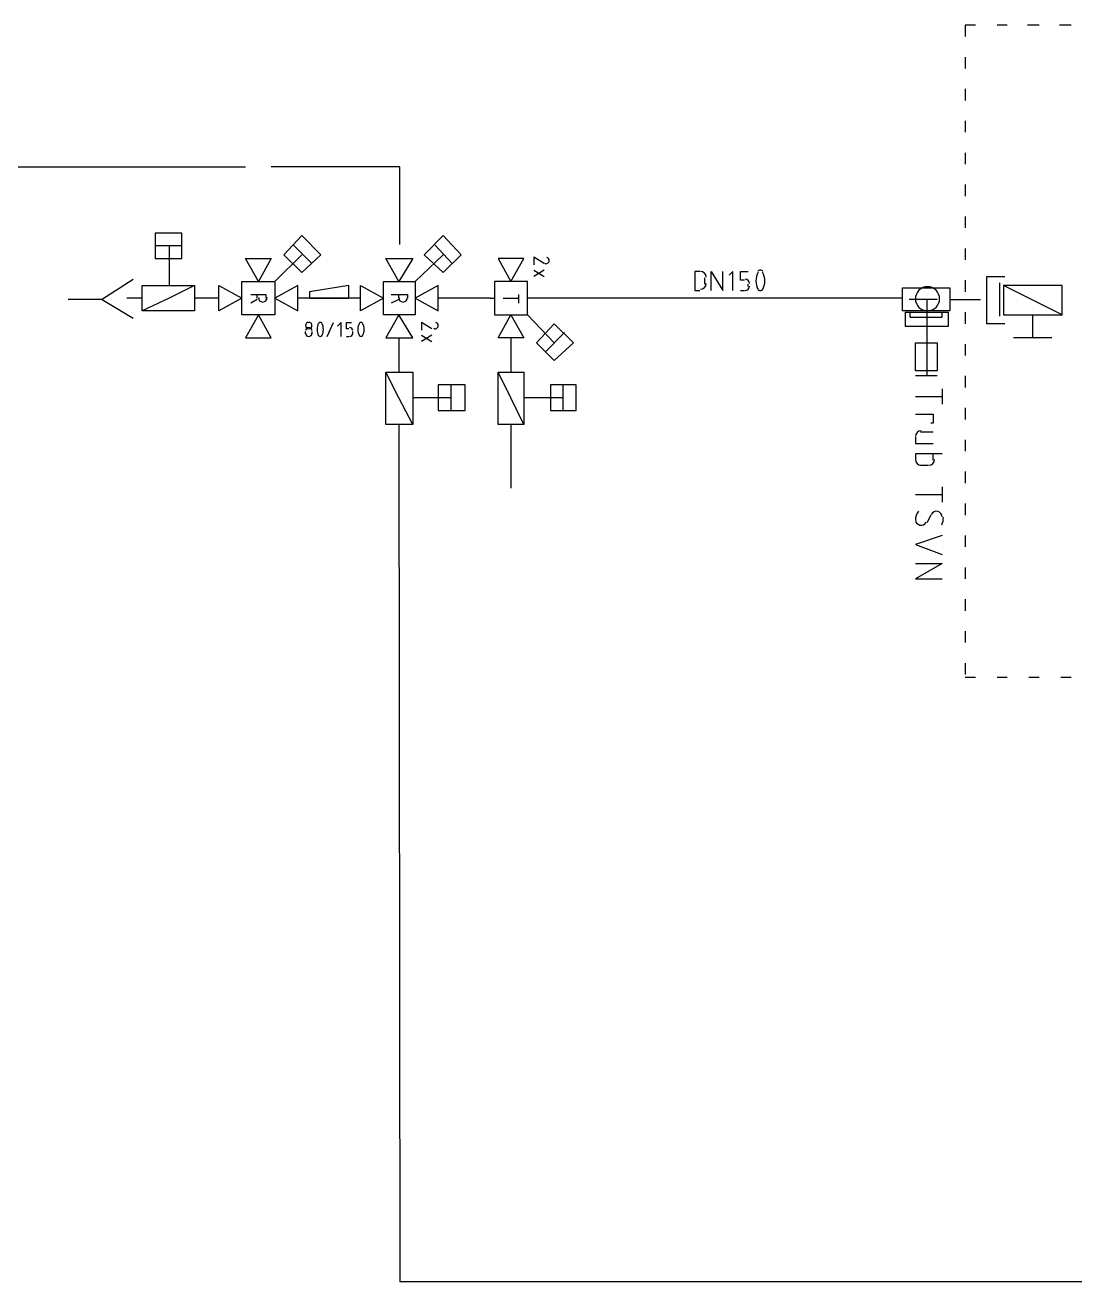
# Model space of a CAD drawing. Header units: millimetres. Extents: x 0 to 33.1, y 1.5 to 45.3.
# Drawn here: x 8.188 to 9.559, y 12.224 to 13.866 of the extents above; entities that cross this region are included whole.
import ezdxf

# ---------------------------------------------------------------- set-up
doc = ezdxf.new("R2010")
doc.units = ezdxf.units.MM
doc.header["$MEASUREMENT"] = 0
doc.layers.get('0').update_dxf_attribs({"linetype": 'CONTINUOUS'})

msp = doc.modelspace()

# ---------------------------------------------------------------- linework, layer by layer
at = {"color": 140, "linetype": 'Continuous'}
for p, q in [((9.42947, 13.8661), (9.41613, 13.8661)), ((9.41613, 13.8661), (9.41613, 13.8511)), ((9.47114, 13.8661), (9.45779, 13.8661)), ((9.51281, 13.8661), (9.49778, 13.8661)), ((9.55447, 13.8661), (9.53944, 13.8661)), ((9.41613, 13.8244), (9.41613, 13.8095)), ((9.41613, 13.7828), (9.41613, 13.7678)), ((9.41613, 13.7411), (9.41613, 13.7261)), ((9.41613, 13.6994), (9.41613, 13.6845)), ((9.41613, 13.6578), (9.41613, 13.6428)), ((9.41613, 13.6161), (9.41613, 13.6011)), ((9.41613, 13.5744), (9.41613, 13.5595)), ((9.41613, 13.5328), (9.41613, 13.5178)), ((9.44444, 13.4761), (9.44444, 13.5378)), ((9.44444, 13.5378), (9.46778, 13.5378)), ((9.44444, 13.4761), (9.44444, 13.5378)), ((9.44444, 13.5378), (9.46778, 13.5378)), ((9.44444, 13.4761), (9.44444, 13.5378)), ((9.44444, 13.5378), (9.46778, 13.5378)), ((9.44444, 13.4761), (9.44444, 13.5378)), ((9.44444, 13.5378), (9.46778, 13.5378)), ((9.44444, 13.4761), (9.44444, 13.5378)), ((9.44444, 13.5378), (9.46778, 13.5378)), ((9.4611, 13.5295), (9.4611, 13.4861)), ((9.4611, 13.5295), (9.4611, 13.4861)), ((9.4611, 13.5295), (9.4611, 13.4861)), ((9.4611, 13.5295), (9.4611, 13.4861)), ((9.4611, 13.5295), (9.4611, 13.4861)), ((9.54275, 13.5261), (9.4661, 13.5261)), ((9.4661, 13.5261), (9.4661, 13.4878)), ((9.54275, 13.4878), (9.4661, 13.5261)), ((9.54275, 13.5261), (9.4661, 13.5261)), ((9.4661, 13.5261), (9.4661, 13.4878)), ((9.54275, 13.4878), (9.4661, 13.5261)), ((9.54275, 13.4878), (9.54275, 13.5261)), ((9.54275, 13.4878), (9.54275, 13.5261)), ((9.41613, 13.5078), (9.43446, 13.5078)), ((9.41613, 13.5078), (9.43608, 13.5078)), ((9.41613, 13.5078), (9.43446, 13.5078)), ((9.41613, 13.5078), (9.43446, 13.5078)), ((9.41613, 13.5078), (9.43446, 13.5078)), ((9.41613, 13.4911), (9.41613, 13.4761)), ((9.4661, 13.4878), (9.54275, 13.4878)), ((9.4661, 13.4878), (9.54275, 13.4878)), ((9.50444, 13.4578), (9.50444, 13.4878)), ((9.50444, 13.4578), (9.50444, 13.4878)), ((9.46778, 13.4761), (9.44444, 13.4761)), ((9.46778, 13.4761), (9.44444, 13.4761)), ((9.46778, 13.4761), (9.44444, 13.4761)), ((9.46778, 13.4761), (9.44444, 13.4761)), ((9.46778, 13.4761), (9.44444, 13.4761)), ((9.41613, 13.4494), (9.41613, 13.4345)), ((9.52946, 13.4578), (9.47944, 13.4578)), ((9.52946, 13.4578), (9.47944, 13.4578)), ((9.52946, 13.4578), (9.50444, 13.4578)), ((9.52946, 13.4578), (9.50444, 13.4578)), ((9.41613, 13.4078), (9.41613, 13.3928)), ((9.41613, 13.3661), (9.41613, 13.3511)), ((9.41613, 13.3244), (9.41613, 13.3095)), ((9.41613, 13.2828), (9.41613, 13.2678)), ((9.41613, 13.2411), (9.41613, 13.2261)), ((9.41613, 13.1994), (9.41613, 13.1845)), ((9.41613, 13.1578), (9.41613, 13.1428)), ((9.41613, 13.1161), (9.41613, 13.1011)), ((9.41613, 13.0744), (9.41613, 13.0595)), ((9.41613, 13.0328), (9.41613, 13.0178)), ((9.41613, 13.0144), (9.42947, 13.0144)), ((9.45779, 13.0144), (9.47114, 13.0144)), ((9.49946, 13.0144), (9.51281, 13.0144)), ((9.54113, 13.0144), (9.55447, 13.0144))]:
    msp.add_line(p, q, dxfattribs=at)
at = {"color": 7, "linetype": 'Continuous'}
for p, q in [((7.91613, 13.6811), (8.47613, 13.6811)), ((8.67779, 13.6811), (8.50944, 13.6811)), ((8.67779, 13.6811), (8.55778, 13.6811)), ((8.67779, 13.5794), (8.67779, 13.6811)), ((8.62608, 13.5094), (8.54443, 13.5094)), ((8.79611, 13.5094), (8.72775, 13.5094)), ((8.95611, 13.5094), (8.84776, 13.5094)), ((9.33442, 13.5094), (8.95611, 13.5094)), ((8.67611, 13.4578), (8.67611, 13.4128)), ((8.82275, 13.4578), (8.82275, 13.4128)), ((8.67611, 13.3445), (8.67779, 12.2244)), ((8.82275, 13.3445), (8.82275, 13.2611)), ((11.4544, 12.2244), (8.67779, 12.2244))]:
    msp.add_line(p, q, dxfattribs=at)
at = {"color": 0, "linetype": 'Continuous'}
for p, q in [((8.39279, 13.5945), (8.35781, 13.5945)), ((8.35781, 13.5945), (8.35781, 13.5611)), ((8.39279, 13.5611), (8.39279, 13.5945)), ((8.39279, 13.5778), (8.35781, 13.5778)), ((8.37608, 13.5778), (8.37608, 13.5261)), ((8.54943, 13.5911), (8.5261, 13.5661)), ((8.56278, 13.5545), (8.53776, 13.5794)), ((8.57443, 13.5661), (8.54943, 13.5911)), ((8.73443, 13.5911), (8.70942, 13.5661)), ((8.7461, 13.5545), (8.72276, 13.5794)), ((8.75776, 13.5661), (8.73443, 13.5911)), ((8.35781, 13.5611), (8.39279, 13.5611)), ((8.49278, 13.5311), (8.47613, 13.5611)), ((8.47613, 13.5611), (8.50944, 13.5611)), ((8.50944, 13.5611), (8.49278, 13.5311)), ((8.54943, 13.5661), (8.51443, 13.5311)), ((8.5261, 13.5661), (8.54943, 13.5428)), ((8.54943, 13.5428), (8.57443, 13.5661)), ((8.67611, 13.5311), (8.65944, 13.5611)), ((8.65944, 13.5611), (8.69444, 13.5611)), ((8.69444, 13.5611), (8.67611, 13.5311)), ((8.73443, 13.5661), (8.69775, 13.5311)), ((8.70942, 13.5661), (8.73443, 13.5428)), ((8.73443, 13.5428), (8.75776, 13.5661)), ((8.83946, 13.5611), (8.8061, 13.5611)), ((8.8061, 13.5611), (8.82275, 13.5311)), ((8.82275, 13.5311), (8.83946, 13.5611)), ((8.8661, 13.5545), (8.85275, 13.5628)), ((8.85275, 13.5628), (8.85275, 13.5528)), ((8.85275, 13.5461), (8.8661, 13.5378)), ((8.8661, 13.5461), (8.85275, 13.5378)), ((9.06944, 13.5444), (9.06278, 13.5444)), ((9.06278, 13.5444), (9.06278, 13.5194)), ((9.08442, 13.5194), (9.08442, 13.5444)), ((9.08442, 13.5444), (9.09944, 13.5194)), ((9.09944, 13.5194), (9.09944, 13.5444)), ((9.11279, 13.5444), (9.10781, 13.5394)), ((9.11279, 13.5194), (9.11279, 13.5444)), ((9.12278, 13.5328), (9.12278, 13.5444)), ((9.12278, 13.5444), (9.13276, 13.5444)), ((8.28776, 13.5078), (8.32943, 13.5344)), ((8.47114, 13.4878), (8.47114, 13.5311)), ((8.47114, 13.5311), (8.51443, 13.5311)), ((8.51443, 13.5311), (8.51443, 13.4878)), ((8.65608, 13.4878), (8.65608, 13.5311)), ((8.65608, 13.5311), (8.69775, 13.5311)), ((8.69775, 13.5311), (8.69775, 13.4878)), ((8.80111, 13.5311), (8.80111, 13.4878)), ((8.84446, 13.5311), (8.80111, 13.5311)), ((8.84446, 13.4878), (8.84446, 13.5311)), ((9.07611, 13.5278), (9.07611, 13.5361)), ((9.12776, 13.5328), (9.12278, 13.5328)), ((9.13276, 13.5245), (9.13276, 13.5278)), ((8.3411, 13.4928), (8.3411, 13.5261)), ((8.3411, 13.5261), (8.40944, 13.5261)), ((8.40944, 13.5261), (8.37608, 13.5094)), ((8.40944, 13.5261), (8.40944, 13.4928)), ((8.44114, 13.4928), (8.44114, 13.5261)), ((8.44114, 13.5261), (8.47114, 13.5094)), ((8.48281, 13.5144), (8.50276, 13.5144)), ((8.4911, 13.5094), (8.4911, 13.5144)), ((8.50276, 13.5144), (8.50276, 13.5094)), ((8.54443, 13.5261), (8.51443, 13.5094)), ((8.54443, 13.4928), (8.54443, 13.5261)), ((8.61111, 13.5261), (8.55946, 13.5178)), ((8.55946, 13.5178), (8.55946, 13.5094)), ((8.61111, 13.5094), (8.61111, 13.5261)), ((8.62608, 13.4928), (8.62608, 13.5261)), ((8.62608, 13.5261), (8.65608, 13.5094)), ((8.66613, 13.5144), (8.68778, 13.5144)), ((8.67611, 13.5094), (8.67611, 13.5144)), ((8.68778, 13.5144), (8.68778, 13.5094)), ((8.72775, 13.5261), (8.69775, 13.5094)), ((8.72775, 13.4928), (8.72775, 13.5261)), ((8.83279, 13.5144), (8.83279, 13.5028)), ((9.06278, 13.5194), (9.06944, 13.5194)), ((9.12278, 13.5194), (9.12776, 13.5194)), ((9.33442, 13.4928), (9.33442, 13.5228)), ((9.33442, 13.5228), (9.39611, 13.5228)), ((9.39611, 13.5228), (9.39611, 13.4928)), ((8.28776, 13.5078), (8.24447, 13.5078)), ((8.32943, 13.4828), (8.28776, 13.5078)), ((8.3411, 13.5094), (8.32112, 13.5094)), ((8.37608, 13.5094), (8.3411, 13.4928)), ((8.44114, 13.5094), (8.40944, 13.5094)), ((8.47114, 13.5094), (8.44114, 13.4928)), ((8.4911, 13.5078), (8.48281, 13.5028)), ((8.51443, 13.5094), (8.54443, 13.4928)), ((8.55946, 13.5094), (8.61111, 13.5094)), ((8.65608, 13.5094), (8.62608, 13.4928)), ((8.67611, 13.5078), (8.66613, 13.5028)), ((8.69775, 13.5094), (8.72775, 13.4928)), ((8.79611, 13.5094), (8.80111, 13.5094)), ((8.81278, 13.5094), (8.83279, 13.5094)), ((8.84776, 13.5094), (8.84446, 13.5094)), ((9.3661, 13.5078), (9.3661, 13.4078)), ((9.39611, 13.5078), (9.41444, 13.5078)), ((9.39611, 13.5078), (9.41444, 13.5078)), ((9.39611, 13.5078), (9.41444, 13.5078)), ((9.39611, 13.5078), (9.41444, 13.5078)), ((9.39611, 13.5078), (9.41444, 13.5078)), ((9.41444, 13.5078), (9.43446, 13.5078)), ((9.41444, 13.5078), (9.43446, 13.5078)), ((9.41444, 13.5078), (9.43446, 13.5078)), ((9.41613, 13.5078), (9.43446, 13.5078)), ((9.41613, 13.5078), (9.43446, 13.5078)), ((8.40944, 13.4928), (8.3411, 13.4928)), ((8.51443, 13.4878), (8.47114, 13.4878)), ((8.49278, 13.4878), (8.47613, 13.4578)), ((8.50944, 13.4578), (8.49278, 13.4878)), ((8.69775, 13.4878), (8.65608, 13.4878)), ((8.67611, 13.4878), (8.65944, 13.4578)), ((8.69444, 13.4578), (8.67611, 13.4878)), ((8.80111, 13.4878), (8.84446, 13.4878)), ((8.8061, 13.4578), (8.82275, 13.4878)), ((8.82275, 13.4878), (8.83946, 13.4578)), ((8.87944, 13.4511), (8.84446, 13.4878)), ((9.39611, 13.4928), (9.33442, 13.4928)), ((9.33778, 13.4911), (9.33778, 13.4728)), ((9.33778, 13.4911), (9.39442, 13.4911)), ((9.34446, 13.4844), (9.34446, 13.4911)), ((9.34446, 13.4844), (9.3661, 13.4844)), ((9.3661, 13.4844), (9.38613, 13.4844)), ((9.38613, 13.4844), (9.38613, 13.4911)), ((9.39442, 13.4728), (9.39442, 13.4911)), ((8.55447, 13.4628), (8.55447, 13.4661)), ((8.56278, 13.4661), (8.56278, 13.4628)), ((8.58279, 13.4594), (8.5911, 13.4778)), ((8.60113, 13.4778), (8.59614, 13.4728)), ((8.60113, 13.4594), (8.60113, 13.4778)), ((8.60781, 13.4695), (8.60781, 13.4778)), ((8.60781, 13.4778), (8.61442, 13.4778)), ((8.61111, 13.4695), (8.60781, 13.4695)), ((8.6161, 13.4628), (8.6161, 13.4661)), ((8.71946, 13.4695), (8.70611, 13.4778)), ((8.70611, 13.4778), (8.70611, 13.4678)), ((8.85612, 13.4511), (8.87944, 13.4761)), ((8.89279, 13.4645), (8.86778, 13.4395)), ((8.87944, 13.4761), (8.90446, 13.4511)), ((9.33778, 13.4728), (9.3661, 13.4728)), ((9.3661, 13.4728), (9.39442, 13.4728)), ((8.47613, 13.4578), (8.50944, 13.4578)), ((8.60781, 13.4594), (8.61111, 13.4594)), ((8.65944, 13.4578), (8.69444, 13.4578)), ((8.70611, 13.4611), (8.71946, 13.4528)), ((8.71946, 13.4611), (8.70611, 13.4528)), ((8.83946, 13.4578), (8.8061, 13.4578)), ((8.87944, 13.4278), (8.85612, 13.4511)), ((8.90446, 13.4511), (8.87944, 13.4278)), ((9.35113, 13.4144), (9.35113, 13.4511)), ((9.35113, 13.4511), (9.37944, 13.4511)), ((9.37944, 13.4511), (9.37944, 13.4144)), ((8.67611, 13.3794), (8.65944, 13.4128)), ((8.65944, 13.3445), (8.65944, 13.4128)), ((8.65944, 13.4128), (8.69444, 13.4128)), ((8.69444, 13.4128), (8.69444, 13.3445)), ((8.82275, 13.3794), (8.8061, 13.4128)), ((8.8061, 13.3445), (8.8061, 13.4128)), ((8.8061, 13.4128), (8.83946, 13.4128)), ((8.83946, 13.4128), (8.83946, 13.3445)), ((9.37944, 13.4144), (9.35113, 13.4144)), ((9.37944, 13.4078), (9.35113, 13.4078)), ((8.76281, 13.3961), (8.72775, 13.3961)), ((8.72775, 13.3961), (8.72775, 13.3628)), ((8.74447, 13.3628), (8.74447, 13.3961)), ((8.76281, 13.3628), (8.76281, 13.3961)), ((8.90776, 13.3961), (8.87446, 13.3961)), ((8.87446, 13.3961), (8.87446, 13.3628)), ((8.89111, 13.3628), (8.89111, 13.3961)), ((8.90776, 13.3628), (8.90776, 13.3961)), ((9.35113, 13.3811), (9.38613, 13.3811)), ((9.35113, 13.3811), (9.38613, 13.3811)), ((9.38613, 13.3911), (9.38613, 13.3711)), ((9.38613, 13.3911), (9.38613, 13.3711)), ((8.69444, 13.3445), (8.67611, 13.3794)), ((8.74447, 13.3794), (8.69444, 13.3794)), ((8.83946, 13.3445), (8.82275, 13.3794)), ((8.89111, 13.3794), (8.83946, 13.3794)), ((8.72775, 13.3628), (8.76281, 13.3628)), ((8.87446, 13.3628), (8.90776, 13.3628)), ((9.35113, 13.3578), (9.37446, 13.3578)), ((9.35113, 13.3578), (9.37446, 13.3578)), ((9.37446, 13.3578), (9.37446, 13.3461)), ((9.37446, 13.3578), (9.37446, 13.3461)), ((8.69444, 13.3445), (8.65944, 13.3445)), ((8.83946, 13.3445), (8.8061, 13.3445)), ((9.37446, 13.3344), (9.35781, 13.3344)), ((9.37446, 13.3344), (9.35781, 13.3344)), ((9.37446, 13.3461), (9.3711, 13.3461)), ((9.37446, 13.3461), (9.3711, 13.3461)), ((9.35113, 13.3278), (9.35113, 13.3194)), ((9.35113, 13.3278), (9.35113, 13.3194)), ((9.35113, 13.3194), (9.37446, 13.3194)), ((9.35113, 13.3194), (9.37446, 13.3194)), ((9.38613, 13.3061), (9.35113, 13.3061)), ((9.35113, 13.3061), (9.35113, 13.2978)), ((9.38613, 13.3061), (9.35113, 13.3061)), ((9.35113, 13.3061), (9.35113, 13.2978)), ((9.37446, 13.2978), (9.37446, 13.3061)), ((9.37446, 13.2978), (9.37446, 13.3061)), ((9.35781, 13.2911), (9.36778, 13.2911)), ((9.35781, 13.2911), (9.36778, 13.2911)), ((9.35113, 13.2528), (9.38613, 13.2528)), ((9.35113, 13.2528), (9.38613, 13.2528)), ((9.38613, 13.2628), (9.38613, 13.2428)), ((9.38613, 13.2628), (9.38613, 13.2428)), ((9.3711, 13.2261), (9.3661, 13.2161)), ((9.3711, 13.2261), (9.3661, 13.2161)), ((9.38613, 13.1994), (9.35113, 13.1878)), ((9.38613, 13.1994), (9.35113, 13.1878)), ((9.35113, 13.1878), (9.38613, 13.1744)), ((9.35113, 13.1878), (9.38613, 13.1744)), ((9.35113, 13.1628), (9.38613, 13.1628)), ((9.38613, 13.1628), (9.35113, 13.1428)), ((9.35113, 13.1628), (9.38613, 13.1628)), ((9.38613, 13.1628), (9.35113, 13.1428)), ((9.35113, 13.1428), (9.38613, 13.1428)), ((9.35113, 13.1428), (9.38613, 13.1428))]:
    msp.add_line(p, q, dxfattribs=at)
at = {"color": 142, "linetype": 'Continuous'}
msp.add_line((9.37944, 13.5078), (9.34278, 13.5078), dxfattribs=at)
at = {"color": 0, "linetype": 'Continuous'}
for points in [[(8.87278, 13.5586), (8.87278, 13.5604), (8.87153, 13.5621), (8.86974, 13.5626)], [(8.86643, 13.5551), (8.86768, 13.5543), (8.86931, 13.5543), (8.87067, 13.555)], [(8.87067, 13.555), (8.87196, 13.5557), (8.87278, 13.5571), (8.87278, 13.5587)], [(9.07781, 13.5369), (9.07781, 13.5411), (9.07443, 13.5444), (9.07026, 13.5444)], [(9.1486, 13.5461), (9.14729, 13.5461), (9.14606, 13.5455), (9.14524, 13.5444)], [(9.15196, 13.5444), (9.15115, 13.5455), (9.14996, 13.5461), (9.1486, 13.5461)], [(9.07026, 13.5211), (9.07443, 13.5211), (9.07781, 13.5245), (9.07781, 13.5286)], [(9.13444, 13.5286), (9.13444, 13.5318), (9.13183, 13.5344), (9.12864, 13.5344)], [(9.14567, 13.5434), (9.14182, 13.5362), (9.14182, 13.5276), (9.14567, 13.5205)], [(9.15158, 13.5205), (9.15539, 13.5276), (9.15539, 13.5362), (9.15158, 13.5434)], [(9.12864, 13.5194), (9.13183, 13.5194), (9.13444, 13.5221), (9.13444, 13.5253)], [(9.14524, 13.5211), (9.14606, 13.5201), (9.14729, 13.5194), (9.1486, 13.5194)], [(9.1486, 13.5194), (9.14996, 13.5194), (9.15115, 13.5201), (9.15196, 13.5211)], [(9.36697, 13.5244), (9.35818, 13.5244), (9.35113, 13.5174), (9.35113, 13.5086)], [(9.38276, 13.5086), (9.38276, 13.5174), (9.37571, 13.5244), (9.36697, 13.5244)], [(8.49278, 13.5102), (8.49278, 13.5071), (8.49539, 13.5044), (8.49858, 13.5044)], [(8.49858, 13.5044), (8.50185, 13.5044), (8.50444, 13.5071), (8.50444, 13.5102)], [(8.67611, 13.5102), (8.67611, 13.5071), (8.67871, 13.5044), (8.68197, 13.5044)], [(8.68197, 13.5044), (8.68517, 13.5044), (8.68778, 13.5071), (8.68778, 13.5102)], [(9.35113, 13.5086), (9.35113, 13.4998), (9.35818, 13.4928), (9.36697, 13.4928)], [(9.36697, 13.4928), (9.37571, 13.4928), (9.38276, 13.4998), (9.38276, 13.5086)], [(8.5586, 13.4778), (8.55632, 13.4778), (8.55442, 13.4759), (8.55442, 13.4736)], [(8.55442, 13.4736), (8.55442, 13.4713), (8.55632, 13.4695), (8.5586, 13.4695)], [(8.5586, 13.4711), (8.55632, 13.4711), (8.55442, 13.4692), (8.55442, 13.467)], [(8.55442, 13.4636), (8.55442, 13.4613), (8.55632, 13.4594), (8.5586, 13.4594)], [(8.56278, 13.4736), (8.56278, 13.4759), (8.56093, 13.4778), (8.5586, 13.4778)], [(8.5586, 13.4695), (8.56093, 13.4695), (8.56278, 13.4713), (8.56278, 13.4736)], [(8.56278, 13.467), (8.56278, 13.4692), (8.56093, 13.4711), (8.5586, 13.4711)], [(8.5586, 13.4594), (8.56093, 13.4594), (8.56278, 13.4613), (8.56278, 13.4636)], [(8.5715, 13.4769), (8.56874, 13.4717), (8.56874, 13.4655), (8.5715, 13.4603)], [(8.57363, 13.4778), (8.57281, 13.4778), (8.57206, 13.4774), (8.57161, 13.4768)], [(8.57563, 13.4768), (8.57514, 13.4774), (8.57437, 13.4778), (8.57363, 13.4778)], [(8.57568, 13.4603), (8.57844, 13.4655), (8.57844, 13.4717), (8.57568, 13.4769)], [(8.6161, 13.467), (8.6161, 13.4692), (8.61426, 13.4711), (8.61193, 13.4711)], [(8.61193, 13.4594), (8.61426, 13.4594), (8.6161, 13.4613), (8.6161, 13.4636)], [(8.62489, 13.4769), (8.62207, 13.4717), (8.62207, 13.4655), (8.62489, 13.4603)], [(8.62696, 13.4778), (8.62614, 13.4778), (8.62537, 13.4774), (8.62494, 13.4768)], [(8.62896, 13.4768), (8.62847, 13.4774), (8.62771, 13.4778), (8.62696, 13.4778)], [(8.62901, 13.4603), (8.63178, 13.4655), (8.63178, 13.4717), (8.62901, 13.4769)], [(8.7214, 13.4701), (8.72271, 13.4693), (8.72433, 13.4692), (8.72564, 13.47)], [(8.72775, 13.4736), (8.72781, 13.4755), (8.72657, 13.4771), (8.72472, 13.4777)], [(8.72564, 13.47), (8.72694, 13.4707), (8.72781, 13.4721), (8.72775, 13.4736)], [(8.57161, 13.4604), (8.57206, 13.4598), (8.57281, 13.4594), (8.57363, 13.4594)], [(8.57363, 13.4594), (8.57437, 13.4594), (8.57514, 13.4598), (8.57563, 13.4604)], [(8.62494, 13.4604), (8.62537, 13.4598), (8.62614, 13.4594), (8.62696, 13.4594)], [(8.62696, 13.4594), (8.62771, 13.4594), (8.62847, 13.4598), (8.62896, 13.4604)], [(9.35861, 13.3361), (9.35449, 13.3361), (9.35113, 13.3327), (9.35113, 13.3286)], [(9.35861, 13.3361), (9.35449, 13.3361), (9.35113, 13.3327), (9.35113, 13.3286)], [(9.35113, 13.2986), (9.35113, 13.2945), (9.35449, 13.2911), (9.35861, 13.2911)], [(9.35113, 13.2986), (9.35113, 13.2945), (9.35449, 13.2911), (9.35861, 13.2911)], [(9.3686, 13.2911), (9.37278, 13.2911), (9.37608, 13.2945), (9.37608, 13.2986)], [(9.3686, 13.2911), (9.37278, 13.2911), (9.37608, 13.2945), (9.37608, 13.2986)], [(9.35508, 13.2314), (9.35265, 13.2279), (9.35129, 13.2237), (9.35113, 13.2195)], [(9.35508, 13.2314), (9.35265, 13.2279), (9.35129, 13.2237), (9.35113, 13.2195)], [(9.35113, 13.2203), (9.35113, 13.2168), (9.35351, 13.2138), (9.35688, 13.213)], [(9.35113, 13.2203), (9.35113, 13.2168), (9.35351, 13.2138), (9.35688, 13.213)], [(9.35688, 13.213), (9.36025, 13.2122), (9.36372, 13.2138), (9.36529, 13.2169)], [(9.35688, 13.213), (9.36025, 13.2122), (9.36372, 13.2138), (9.36529, 13.2169)], [(9.38032, 13.2309), (9.37696, 13.2317), (9.37349, 13.2301), (9.3719, 13.227)], [(9.38032, 13.2309), (9.37696, 13.2317), (9.37349, 13.2301), (9.3719, 13.227)], [(9.38613, 13.2236), (9.38613, 13.2271), (9.38374, 13.2301), (9.38032, 13.2309)], [(9.38613, 13.2236), (9.38613, 13.2271), (9.38374, 13.2301), (9.38032, 13.2309)], [(9.38574, 13.2133), (9.38704, 13.2165), (9.38775, 13.2199), (9.38775, 13.2234)], [(9.38574, 13.2133), (9.38704, 13.2165), (9.38775, 13.2199), (9.38775, 13.2234)]]:
    msp.add_open_spline(points, degree=3, dxfattribs=at)

doc.saveas('drawing.dxf')
